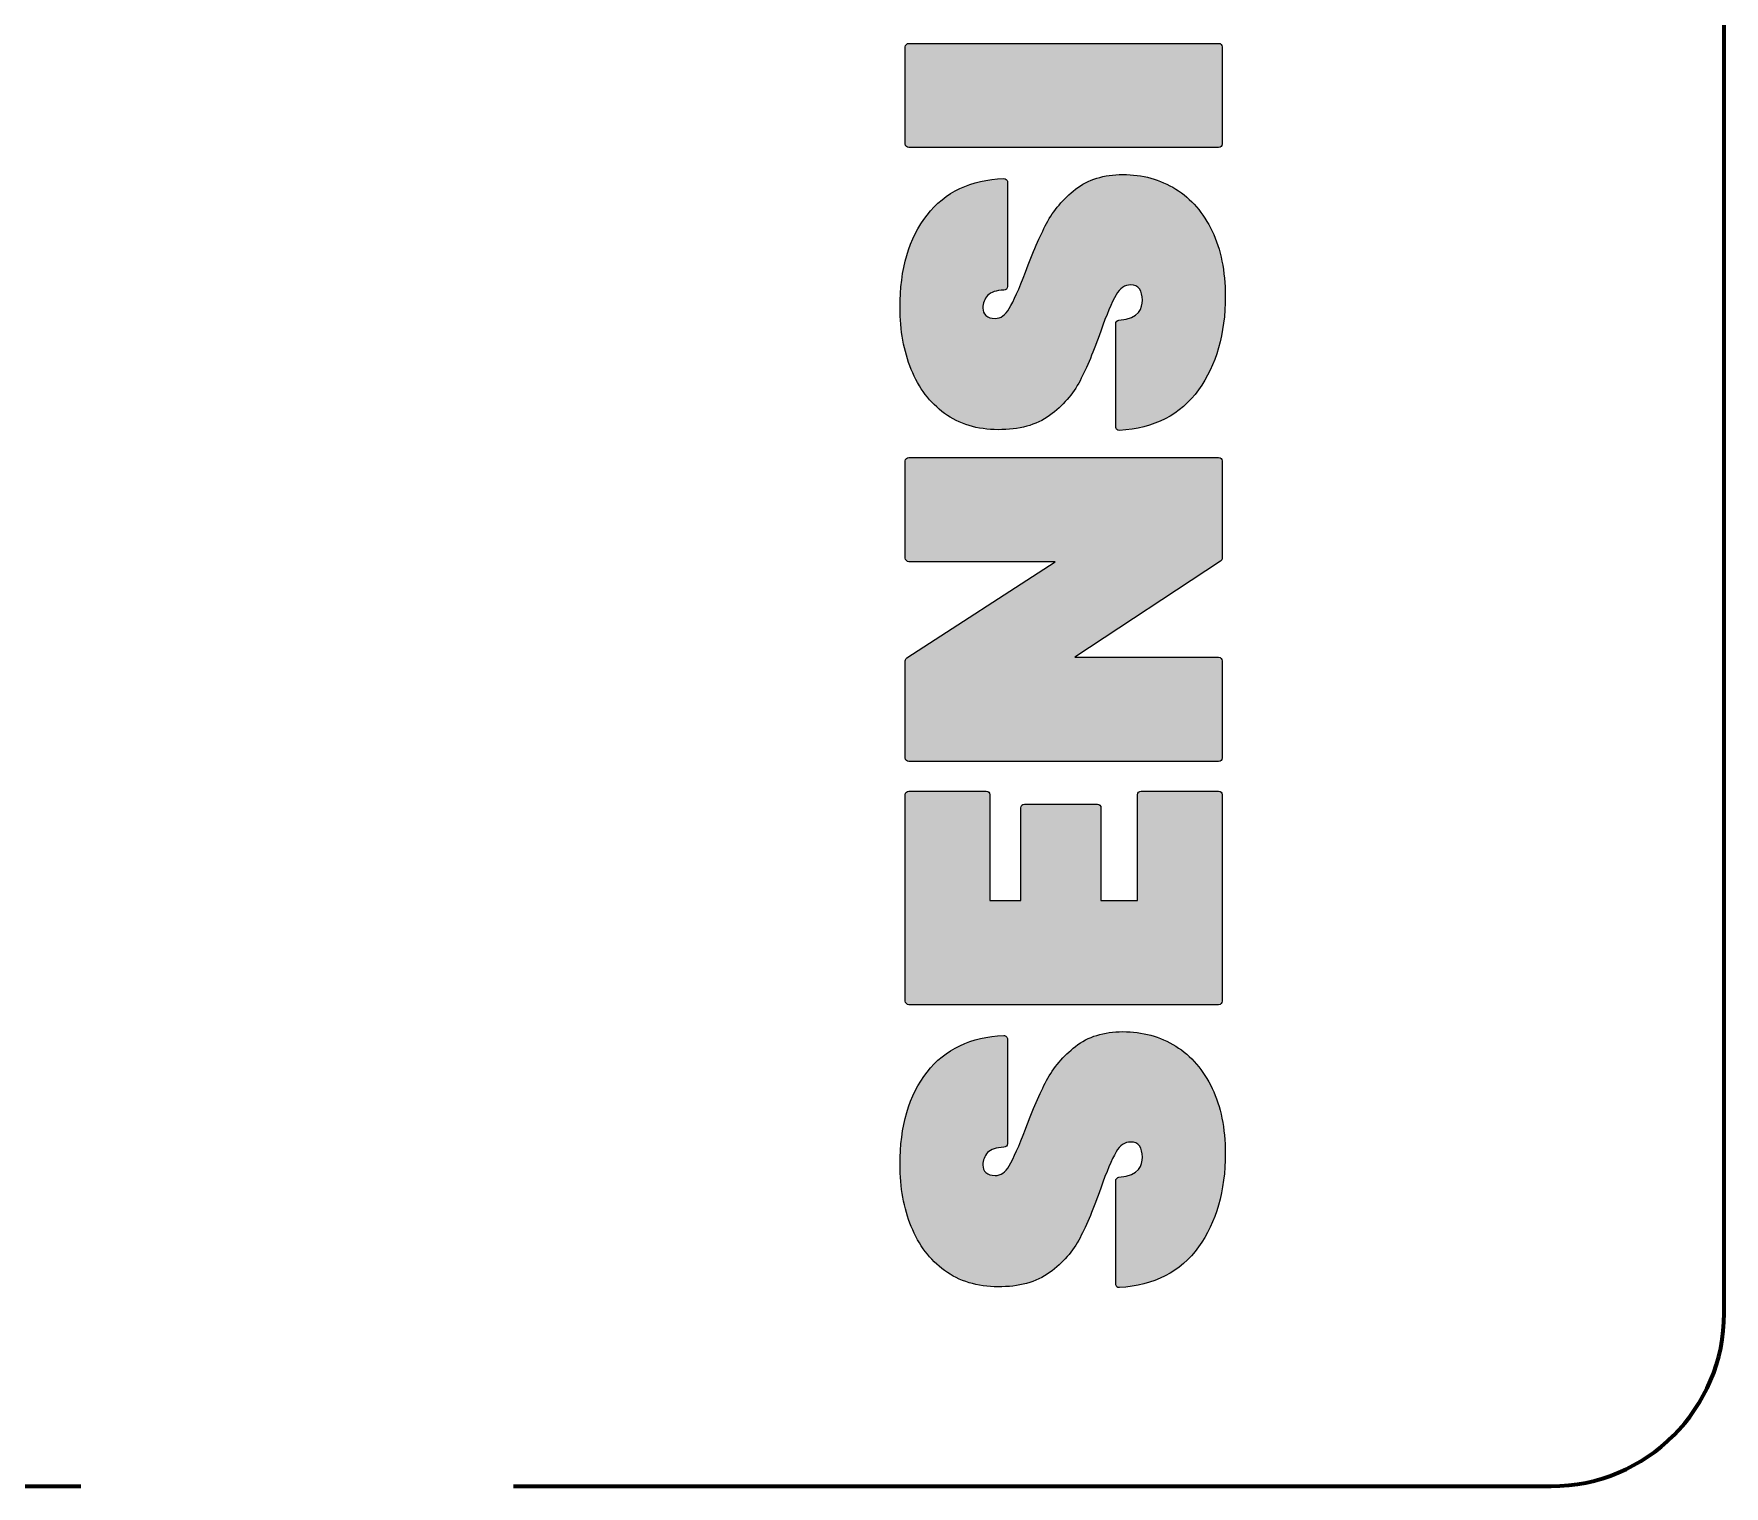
# Model space of a CAD drawing. Header units: millimetres. Extents: x -1 to 32, y -33 to 0.
# Drawn here: x 12.47 to 32, y -33 to -16.21 of the extents above; entities that cross this region are included whole.
import ezdxf

# ---------------------------------------------------------------- set-up
doc = ezdxf.new("R2010")
doc.units = ezdxf.units.MM
doc.header["$MEASUREMENT"] = 0
doc.layers.add('Calque 1', color=7, linetype='Continuous', lineweight=0)

# ---------------------------------------------------------------- blocks, each defined once
blk = doc.blocks.new('Block_0')
at = {"layer": 'Calque 1'}
h = blk.add_hatch(color=250, dxfattribs=at)
h.dxf.hatch_style = 2
edge = h.paths.add_edge_path()
edge.add_spline(control_points=[(22.58, -17.529), (22.58, -17.529), (26.159, -17.529), (26.159, -17.529), (26.182, -17.529), (26.2, -17.51), (26.2, -17.487), (26.2, -17.487), (26.2, -16.365), (26.2, -16.365), (26.2, -16.342), (26.182, -16.324), (26.159, -16.324), (26.159, -16.324), (22.58, -16.324), (22.58, -16.324), (22.558, -16.324), (22.539, -16.342), (22.539, -16.365), (22.539, -16.365), (22.539, -17.487), (22.539, -17.487), (22.539, -17.51), (22.558, -17.529), (22.58, -17.529)], knot_values=[0, 0, 0, 0, 1, 1, 1, 2, 2, 2, 3, 3, 3, 4, 4, 4, 5, 5, 5, 6, 6, 6, 7, 7, 7, 8, 8, 8, 8], degree=3, periodic=0)
h = blk.add_hatch(color=250, dxfattribs=at)
h.dxf.hatch_style = 2
edge = h.paths.add_edge_path()
edge.add_spline(control_points=[(25.663, -18.008), (25.483, -17.897), (25.278, -17.84), (25.052, -17.84), (24.835, -17.84), (24.651, -17.897), (24.506, -18.011), (24.364, -18.122), (24.251, -18.255), (24.171, -18.406), (24.093, -18.553), (24.011, -18.742), (23.927, -18.969), (23.854, -19.161), (23.791, -19.303), (23.74, -19.39), (23.695, -19.466), (23.642, -19.503), (23.576, -19.503), (23.529, -19.503), (23.495, -19.492), (23.471, -19.469), (23.447, -19.446), (23.435, -19.418), (23.435, -19.383), (23.435, -19.326), (23.453, -19.279), (23.49, -19.239), (23.526, -19.2), (23.589, -19.179), (23.679, -19.176), (23.701, -19.176), (23.719, -19.157), (23.719, -19.135), (23.719, -19.135), (23.719, -17.927), (23.719, -17.927), (23.719, -17.916), (23.714, -17.905), (23.706, -17.897), (23.698, -17.889), (23.686, -17.886), (23.676, -17.886), (23.297, -17.9), (22.999, -18.042), (22.79, -18.308), (22.583, -18.573), (22.478, -18.932), (22.478, -19.378), (22.478, -19.641), (22.522, -19.882), (22.608, -20.093), (22.695, -20.307), (22.824, -20.478), (22.993, -20.601), (23.163, -20.725), (23.371, -20.789), (23.611, -20.789), (23.853, -20.792), (24.052, -20.737), (24.207, -20.624), (24.36, -20.513), (24.478, -20.378), (24.558, -20.223), (24.636, -20.072), (24.717, -19.879), (24.798, -19.649), (24.864, -19.46), (24.924, -19.319), (24.974, -19.231), (25.019, -19.153), (25.074, -19.116), (25.143, -19.116), (25.19, -19.116), (25.222, -19.13), (25.243, -19.161), (25.267, -19.196), (25.278, -19.239), (25.278, -19.292), (25.278, -19.382), (25.25, -19.504), (25.008, -19.523), (24.987, -19.525), (24.97, -19.543), (24.97, -19.565), (24.97, -19.565), (24.97, -20.757), (24.97, -20.757), (24.97, -20.769), (24.975, -20.78), (24.983, -20.788), (24.991, -20.795), (25.001, -20.799), (25.012, -20.799), (25.012, -20.799), (25.013, -20.799), (25.014, -20.799), (25.413, -20.774), (25.72, -20.616), (25.927, -20.329), (26.132, -20.045), (26.236, -19.681), (26.236, -19.246), (26.236, -18.958), (26.185, -18.706), (26.085, -18.495), (25.984, -18.284), (25.842, -18.12), (25.663, -18.008)], knot_values=[0, 0, 0, 0, 1, 1, 1, 2, 2, 2, 3, 3, 3, 4, 4, 4, 5, 5, 5, 6, 6, 6, 7, 7, 7, 8, 8, 8, 9, 9, 9, 10, 10, 10, 11, 11, 11, 12, 12, 12, 13, 13, 13, 14, 14, 14, 15, 15, 15, 16, 16, 16, 17, 17, 17, 18, 18, 18, 19, 19, 19, 20, 20, 20, 21, 21, 21, 22, 22, 22, 23, 23, 23, 24, 24, 24, 25, 25, 25, 26, 26, 26, 27, 27, 27, 28, 28, 28, 29, 29, 29, 30, 30, 30, 31, 31, 31, 32, 32, 32, 33, 33, 33, 34, 34, 34, 35, 35, 35, 36, 36, 36, 36], degree=3, periodic=0)
h = blk.add_hatch(color=250, dxfattribs=at)
h.dxf.hatch_style = 2
edge = h.paths.add_edge_path()
edge.add_spline(control_points=[(22.539, -23.461), (22.539, -23.461), (22.539, -24.583), (22.539, -24.583), (22.539, -24.606), (22.558, -24.625), (22.58, -24.625), (22.58, -24.625), (26.159, -24.625), (26.159, -24.625), (26.182, -24.625), (26.2, -24.606), (26.2, -24.583), (26.2, -24.583), (26.2, -23.461), (26.2, -23.461), (26.2, -23.438), (26.182, -23.42), (26.159, -23.42), (26.159, -23.42), (24.497, -23.42), (24.497, -23.42), (24.497, -23.42), (26.182, -22.308), (26.182, -22.308), (26.193, -22.3), (26.2, -22.287), (26.2, -22.273), (26.2, -22.273), (26.2, -21.151), (26.2, -21.151), (26.2, -21.129), (26.182, -21.11), (26.159, -21.11), (26.159, -21.11), (22.58, -21.11), (22.58, -21.11), (22.558, -21.11), (22.539, -21.129), (22.539, -21.151), (22.539, -21.151), (22.539, -22.273), (22.539, -22.273), (22.539, -22.296), (22.558, -22.315), (22.58, -22.315), (22.58, -22.315), (24.27, -22.315), (24.27, -22.315), (24.27, -22.315), (22.558, -23.427), (22.558, -23.427), (22.546, -23.434), (22.539, -23.447), (22.539, -23.461)], knot_values=[0, 0, 0, 0, 1, 1, 1, 2, 2, 2, 3, 3, 3, 4, 4, 4, 5, 5, 5, 6, 6, 6, 7, 7, 7, 8, 8, 8, 9, 9, 9, 10, 10, 10, 11, 11, 11, 12, 12, 12, 13, 13, 13, 14, 14, 14, 15, 15, 15, 16, 16, 16, 17, 17, 17, 18, 18, 18, 18], degree=3, periodic=0)
h = blk.add_hatch(color=250, dxfattribs=at)
h.dxf.hatch_style = 2
edge = h.paths.add_edge_path()
edge.add_spline(control_points=[(22.539, -27.393), (22.539, -27.416), (22.558, -27.435), (22.58, -27.435), (22.58, -27.435), (26.159, -27.435), (26.159, -27.435), (26.182, -27.435), (26.2, -27.416), (26.2, -27.393), (26.2, -27.393), (26.2, -25.008), (26.2, -25.008), (26.2, -24.985), (26.182, -24.967), (26.159, -24.967), (26.159, -24.967), (25.264, -24.967), (25.264, -24.967), (25.241, -24.967), (25.223, -24.985), (25.223, -25.008), (25.223, -25.008), (25.223, -26.23), (25.223, -26.23), (25.223, -26.23), (24.8, -26.23), (24.8, -26.23), (24.8, -26.23), (24.8, -25.159), (24.8, -25.159), (24.8, -25.137), (24.782, -25.118), (24.759, -25.118), (24.759, -25.118), (23.915, -25.118), (23.915, -25.118), (23.892, -25.118), (23.873, -25.137), (23.873, -25.159), (23.873, -25.159), (23.873, -26.23), (23.873, -26.23), (23.873, -26.23), (23.516, -26.23), (23.516, -26.23), (23.516, -26.23), (23.516, -25.008), (23.516, -25.008), (23.516, -24.985), (23.498, -24.967), (23.475, -24.967), (23.475, -24.967), (22.58, -24.967), (22.58, -24.967), (22.558, -24.967), (22.539, -24.985), (22.539, -25.008), (22.539, -25.008), (22.539, -27.393), (22.539, -27.393)], knot_values=[0, 0, 0, 0, 1, 1, 1, 2, 2, 2, 3, 3, 3, 4, 4, 4, 5, 5, 5, 6, 6, 6, 7, 7, 7, 8, 8, 8, 9, 9, 9, 10, 10, 10, 11, 11, 11, 12, 12, 12, 13, 13, 13, 14, 14, 14, 15, 15, 15, 16, 16, 16, 17, 17, 17, 18, 18, 18, 19, 19, 19, 20, 20, 20, 20], degree=3, periodic=0)
h = blk.add_hatch(color=250, dxfattribs=at)
h.dxf.hatch_style = 2
edge = h.paths.add_edge_path()
edge.add_spline(control_points=[(25.663, -27.914), (25.483, -27.803), (25.278, -27.746), (25.052, -27.746), (24.835, -27.746), (24.651, -27.804), (24.506, -27.917), (24.364, -28.028), (24.251, -28.161), (24.171, -28.312), (24.093, -28.459), (24.011, -28.648), (23.927, -28.875), (23.854, -29.067), (23.791, -29.209), (23.74, -29.296), (23.695, -29.372), (23.642, -29.409), (23.576, -29.409), (23.529, -29.409), (23.495, -29.398), (23.471, -29.375), (23.447, -29.353), (23.435, -29.324), (23.435, -29.289), (23.435, -29.232), (23.453, -29.185), (23.49, -29.145), (23.526, -29.107), (23.589, -29.085), (23.679, -29.082), (23.701, -29.082), (23.719, -29.063), (23.719, -29.041), (23.719, -29.041), (23.719, -27.833), (23.719, -27.833), (23.719, -27.822), (23.714, -27.811), (23.706, -27.803), (23.698, -27.796), (23.686, -27.791), (23.676, -27.792), (23.297, -27.806), (22.999, -27.948), (22.79, -28.214), (22.583, -28.479), (22.478, -28.838), (22.478, -29.284), (22.478, -29.547), (22.522, -29.788), (22.608, -29.999), (22.695, -30.213), (22.824, -30.384), (22.993, -30.507), (23.163, -30.632), (23.371, -30.695), (23.611, -30.695), (23.849, -30.698), (24.052, -30.643), (24.207, -30.53), (24.36, -30.419), (24.478, -30.284), (24.558, -30.129), (24.636, -29.979), (24.717, -29.785), (24.798, -29.555), (24.864, -29.366), (24.924, -29.225), (24.974, -29.137), (25.019, -29.06), (25.074, -29.022), (25.143, -29.022), (25.19, -29.022), (25.222, -29.036), (25.243, -29.067), (25.267, -29.102), (25.278, -29.145), (25.278, -29.198), (25.278, -29.288), (25.25, -29.41), (25.008, -29.43), (24.987, -29.431), (24.97, -29.449), (24.97, -29.471), (24.97, -29.471), (24.97, -30.663), (24.97, -30.663), (24.97, -30.675), (24.975, -30.686), (24.983, -30.694), (24.991, -30.701), (25.001, -30.705), (25.012, -30.705), (25.012, -30.705), (25.013, -30.705), (25.014, -30.705), (25.413, -30.681), (25.72, -30.523), (25.927, -30.235), (25.927, -30.235), (25.927, -30.235), (25.927, -30.235), (26.132, -29.951), (26.236, -29.587), (26.236, -29.152), (26.236, -28.864), (26.185, -28.612), (26.085, -28.402), (25.984, -28.19), (25.842, -28.026), (25.663, -27.914)], knot_values=[0, 0, 0, 0, 1, 1, 1, 2, 2, 2, 3, 3, 3, 4, 4, 4, 5, 5, 5, 6, 6, 6, 7, 7, 7, 8, 8, 8, 9, 9, 9, 10, 10, 10, 11, 11, 11, 12, 12, 12, 13, 13, 13, 14, 14, 14, 15, 15, 15, 16, 16, 16, 17, 17, 17, 18, 18, 18, 19, 19, 19, 20, 20, 20, 21, 21, 21, 22, 22, 22, 23, 23, 23, 24, 24, 24, 25, 25, 25, 26, 26, 26, 27, 27, 27, 28, 28, 28, 29, 29, 29, 30, 30, 30, 31, 31, 31, 32, 32, 32, 33, 33, 33, 34, 34, 34, 35, 35, 35, 36, 36, 36, 37, 37, 37, 37], degree=3, periodic=0)
at = {"layer": 'Calque 1', "color": 1, "lineweight": 70}
for p, q in [((32, -31), (32, -2)), ((1, -33), (13.013, -33)), ((18.014, -33), (30, -33))]:
    blk.add_line(p, q, dxfattribs=at)
at = {"layer": 'Calque 1'}
for points, knots in [([(22.58, -17.529), (22.58, -17.529), (26.159, -17.529), (26.159, -17.529), (26.182, -17.529), (26.2, -17.51), (26.2, -17.487), (26.2, -17.487), (26.2, -16.365), (26.2, -16.365), (26.2, -16.342), (26.182, -16.324), (26.159, -16.324), (26.159, -16.324), (22.58, -16.324), (22.58, -16.324), (22.558, -16.324), (22.539, -16.342), (22.539, -16.365), (22.539, -16.365), (22.539, -17.487), (22.539, -17.487), (22.539, -17.51), (22.558, -17.529), (22.58, -17.529)], [0, 0, 0, 0, 1, 1, 1, 2, 2, 2, 3, 3, 3, 4, 4, 4, 5, 5, 5, 6, 6, 6, 7, 7, 7, 8, 8, 8, 8]), ([(25.663, -18.008), (25.483, -17.897), (25.278, -17.84), (25.052, -17.84), (24.835, -17.84), (24.651, -17.897), (24.506, -18.011), (24.364, -18.122), (24.251, -18.255), (24.171, -18.406), (24.093, -18.553), (24.011, -18.742), (23.927, -18.969), (23.854, -19.161), (23.791, -19.303), (23.74, -19.39), (23.695, -19.466), (23.642, -19.503), (23.576, -19.503), (23.529, -19.503), (23.495, -19.492), (23.471, -19.469), (23.447, -19.446), (23.435, -19.418), (23.435, -19.383), (23.435, -19.326), (23.453, -19.279), (23.49, -19.239), (23.526, -19.2), (23.589, -19.179), (23.679, -19.176), (23.701, -19.176), (23.719, -19.157), (23.719, -19.135), (23.719, -19.135), (23.719, -17.927), (23.719, -17.927), (23.719, -17.916), (23.714, -17.905), (23.706, -17.897), (23.698, -17.889), (23.686, -17.886), (23.676, -17.886), (23.297, -17.9), (22.999, -18.042), (22.79, -18.308), (22.583, -18.573), (22.478, -18.932), (22.478, -19.378), (22.478, -19.641), (22.522, -19.882), (22.608, -20.093), (22.695, -20.307), (22.824, -20.478), (22.993, -20.601), (23.163, -20.725), (23.371, -20.789), (23.611, -20.789), (23.853, -20.792), (24.052, -20.737), (24.207, -20.624), (24.36, -20.513), (24.478, -20.378), (24.558, -20.223), (24.636, -20.072), (24.717, -19.879), (24.798, -19.649), (24.864, -19.46), (24.924, -19.319), (24.974, -19.231), (25.019, -19.153), (25.074, -19.116), (25.143, -19.116), (25.19, -19.116), (25.222, -19.13), (25.243, -19.161), (25.267, -19.196), (25.278, -19.239), (25.278, -19.292), (25.278, -19.382), (25.25, -19.504), (25.008, -19.523), (24.987, -19.525), (24.97, -19.543), (24.97, -19.565), (24.97, -19.565), (24.97, -20.757), (24.97, -20.757), (24.97, -20.769), (24.975, -20.78), (24.983, -20.788), (24.991, -20.795), (25.001, -20.799), (25.012, -20.799), (25.012, -20.799), (25.013, -20.799), (25.014, -20.799), (25.413, -20.774), (25.72, -20.616), (25.927, -20.329), (26.132, -20.045), (26.236, -19.681), (26.236, -19.246), (26.236, -18.958), (26.185, -18.706), (26.085, -18.495), (25.984, -18.284), (25.842, -18.12), (25.663, -18.008)], [0, 0, 0, 0, 1, 1, 1, 2, 2, 2, 3, 3, 3, 4, 4, 4, 5, 5, 5, 6, 6, 6, 7, 7, 7, 8, 8, 8, 9, 9, 9, 10, 10, 10, 11, 11, 11, 12, 12, 12, 13, 13, 13, 14, 14, 14, 15, 15, 15, 16, 16, 16, 17, 17, 17, 18, 18, 18, 19, 19, 19, 20, 20, 20, 21, 21, 21, 22, 22, 22, 23, 23, 23, 24, 24, 24, 25, 25, 25, 26, 26, 26, 27, 27, 27, 28, 28, 28, 29, 29, 29, 30, 30, 30, 31, 31, 31, 32, 32, 32, 33, 33, 33, 34, 34, 34, 35, 35, 35, 36, 36, 36, 36]), ([(22.539, -23.461), (22.539, -23.461), (22.539, -24.583), (22.539, -24.583), (22.539, -24.606), (22.558, -24.625), (22.58, -24.625), (22.58, -24.625), (26.159, -24.625), (26.159, -24.625), (26.182, -24.625), (26.2, -24.606), (26.2, -24.583), (26.2, -24.583), (26.2, -23.461), (26.2, -23.461), (26.2, -23.438), (26.182, -23.42), (26.159, -23.42), (26.159, -23.42), (24.497, -23.42), (24.497, -23.42), (24.497, -23.42), (26.182, -22.308), (26.182, -22.308), (26.193, -22.3), (26.2, -22.287), (26.2, -22.273), (26.2, -22.273), (26.2, -21.151), (26.2, -21.151), (26.2, -21.129), (26.182, -21.11), (26.159, -21.11), (26.159, -21.11), (22.58, -21.11), (22.58, -21.11), (22.558, -21.11), (22.539, -21.129), (22.539, -21.151), (22.539, -21.151), (22.539, -22.273), (22.539, -22.273), (22.539, -22.296), (22.558, -22.315), (22.58, -22.315), (22.58, -22.315), (24.27, -22.315), (24.27, -22.315), (24.27, -22.315), (22.558, -23.427), (22.558, -23.427), (22.546, -23.434), (22.539, -23.447), (22.539, -23.461)], [0, 0, 0, 0, 1, 1, 1, 2, 2, 2, 3, 3, 3, 4, 4, 4, 5, 5, 5, 6, 6, 6, 7, 7, 7, 8, 8, 8, 9, 9, 9, 10, 10, 10, 11, 11, 11, 12, 12, 12, 13, 13, 13, 14, 14, 14, 15, 15, 15, 16, 16, 16, 17, 17, 17, 18, 18, 18, 18]), ([(22.539, -27.393), (22.539, -27.416), (22.558, -27.435), (22.58, -27.435), (22.58, -27.435), (26.159, -27.435), (26.159, -27.435), (26.182, -27.435), (26.2, -27.416), (26.2, -27.393), (26.2, -27.393), (26.2, -25.008), (26.2, -25.008), (26.2, -24.985), (26.182, -24.967), (26.159, -24.967), (26.159, -24.967), (25.264, -24.967), (25.264, -24.967), (25.241, -24.967), (25.223, -24.985), (25.223, -25.008), (25.223, -25.008), (25.223, -26.23), (25.223, -26.23), (25.223, -26.23), (24.8, -26.23), (24.8, -26.23), (24.8, -26.23), (24.8, -25.159), (24.8, -25.159), (24.8, -25.137), (24.782, -25.118), (24.759, -25.118), (24.759, -25.118), (23.915, -25.118), (23.915, -25.118), (23.892, -25.118), (23.873, -25.137), (23.873, -25.159), (23.873, -25.159), (23.873, -26.23), (23.873, -26.23), (23.873, -26.23), (23.516, -26.23), (23.516, -26.23), (23.516, -26.23), (23.516, -25.008), (23.516, -25.008), (23.516, -24.985), (23.498, -24.967), (23.475, -24.967), (23.475, -24.967), (22.58, -24.967), (22.58, -24.967), (22.558, -24.967), (22.539, -24.985), (22.539, -25.008), (22.539, -25.008), (22.539, -27.393), (22.539, -27.393)], [0, 0, 0, 0, 1, 1, 1, 2, 2, 2, 3, 3, 3, 4, 4, 4, 5, 5, 5, 6, 6, 6, 7, 7, 7, 8, 8, 8, 9, 9, 9, 10, 10, 10, 11, 11, 11, 12, 12, 12, 13, 13, 13, 14, 14, 14, 15, 15, 15, 16, 16, 16, 17, 17, 17, 18, 18, 18, 19, 19, 19, 20, 20, 20, 20]), ([(25.663, -27.914), (25.483, -27.803), (25.278, -27.746), (25.052, -27.746), (24.835, -27.746), (24.651, -27.804), (24.506, -27.917), (24.364, -28.028), (24.251, -28.161), (24.171, -28.312), (24.093, -28.459), (24.011, -28.648), (23.927, -28.875), (23.854, -29.067), (23.791, -29.209), (23.74, -29.296), (23.695, -29.372), (23.642, -29.409), (23.576, -29.409), (23.529, -29.409), (23.495, -29.398), (23.471, -29.375), (23.447, -29.353), (23.435, -29.324), (23.435, -29.289), (23.435, -29.232), (23.453, -29.185), (23.49, -29.145), (23.526, -29.107), (23.589, -29.085), (23.679, -29.082), (23.701, -29.082), (23.719, -29.063), (23.719, -29.041), (23.719, -29.041), (23.719, -27.833), (23.719, -27.833), (23.719, -27.822), (23.714, -27.811), (23.706, -27.803), (23.698, -27.796), (23.686, -27.791), (23.676, -27.792), (23.297, -27.806), (22.999, -27.948), (22.79, -28.214), (22.583, -28.479), (22.478, -28.838), (22.478, -29.284), (22.478, -29.547), (22.522, -29.788), (22.608, -29.999), (22.695, -30.213), (22.824, -30.384), (22.993, -30.507), (23.163, -30.632), (23.371, -30.695), (23.611, -30.695), (23.849, -30.698), (24.052, -30.643), (24.207, -30.53), (24.36, -30.419), (24.478, -30.284), (24.558, -30.129), (24.636, -29.979), (24.717, -29.785), (24.798, -29.555), (24.864, -29.366), (24.924, -29.225), (24.974, -29.137), (25.019, -29.06), (25.074, -29.022), (25.143, -29.022), (25.19, -29.022), (25.222, -29.036), (25.243, -29.067), (25.267, -29.102), (25.278, -29.145), (25.278, -29.198), (25.278, -29.288), (25.25, -29.41), (25.008, -29.43), (24.987, -29.431), (24.97, -29.449), (24.97, -29.471), (24.97, -29.471), (24.97, -30.663), (24.97, -30.663), (24.97, -30.675), (24.975, -30.686), (24.983, -30.694), (24.991, -30.701), (25.001, -30.705), (25.012, -30.705), (25.012, -30.705), (25.013, -30.705), (25.014, -30.705), (25.413, -30.681), (25.72, -30.523), (25.927, -30.235), (25.927, -30.235), (25.927, -30.235), (25.927, -30.235), (26.132, -29.951), (26.236, -29.587), (26.236, -29.152), (26.236, -28.864), (26.185, -28.612), (26.085, -28.402), (25.984, -28.19), (25.842, -28.026), (25.663, -27.914)], [0, 0, 0, 0, 1, 1, 1, 2, 2, 2, 3, 3, 3, 4, 4, 4, 5, 5, 5, 6, 6, 6, 7, 7, 7, 8, 8, 8, 9, 9, 9, 10, 10, 10, 11, 11, 11, 12, 12, 12, 13, 13, 13, 14, 14, 14, 15, 15, 15, 16, 16, 16, 17, 17, 17, 18, 18, 18, 19, 19, 19, 20, 20, 20, 21, 21, 21, 22, 22, 22, 23, 23, 23, 24, 24, 24, 25, 25, 25, 26, 26, 26, 27, 27, 27, 28, 28, 28, 29, 29, 29, 30, 30, 30, 31, 31, 31, 32, 32, 32, 33, 33, 33, 34, 34, 34, 35, 35, 35, 36, 36, 36, 37, 37, 37, 37])]:
    blk.add_open_spline(points, degree=3, knots=knots, dxfattribs=at)
at = {"layer": 'Calque 1', "color": 1, "lineweight": 70}
blk.add_open_spline([(30, -33), (31.105, -33), (32, -32.105), (32, -31)], degree=3, dxfattribs=at)

msp = doc.modelspace()

# ---------------------------------------------------------------- block references
at = {"layer": 'Calque 1'}
msp.add_blockref('Block_0', (0, 0), dxfattribs=at)

doc.saveas('drawing.dxf')
